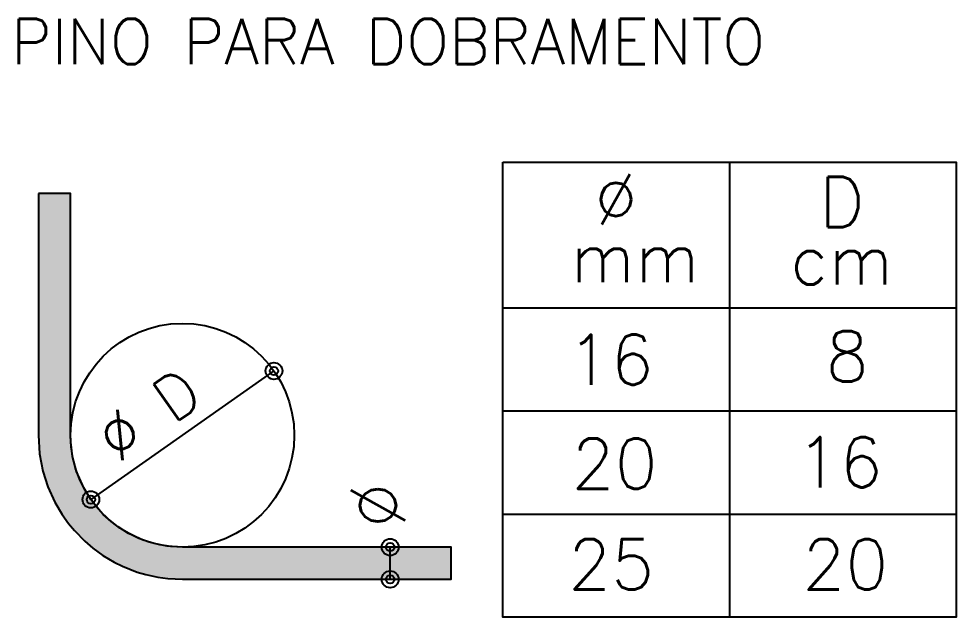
# Model space of a CAD drawing. Extents: x 0 to 84.1, y 0 to 59.4.
# Drawn here: x 65.639 to 70.302, y 11.608 to 14.584 of the extents above; entities that cross this region are included whole.
import ezdxf

# ---------------------------------------------------------------- set-up
doc = ezdxf.new("R2010")
doc.units = 0
for name, color, linetype in [('1', 1, 'CONTINUOUS'), ('2', 2, 'CONTINUOUS'), ('23', 7, 'CONTINUOUS'), ('26', 3, 'CONTINUOUS'), ('3', 3, 'CONTINUOUS')]:
    doc.layers.add(name, color=color, linetype=linetype)
doc.styles.get("Standard").update_dxf_attribs({"font": 'ROMANS.SHX'})

msp = doc.modelspace()

# ---------------------------------------------------------------- linework, layer by layer
at = {"layer": '1', "linetype": 'CONTINUOUS'}
for p, q in [((69.174312, 13.870641), (69.174312, 11.607914)), ((68.046688, 13.147122), (70.301937, 13.147122)), ((66.908118, 12.832445), (65.997303, 12.193187)), ((68.046688, 12.634053), (70.301937, 12.634053)), ((68.046688, 12.120983), (70.301937, 12.120983))]:
    msp.add_line(p, q, dxfattribs=at)
msp.add_lwpolyline([(68.046688, 13.870641), (70.301937, 13.870641), (70.301937, 11.607914), (68.046688, 11.607914), (68.046688, 13.870641)], dxfattribs=at)
at = {"layer": '2', "linetype": 'CONTINUOUS'}
msp.add_circle((66.45271, 12.512816), 0.55638, dxfattribs=at)
at = {"layer": '23', "linetype": 'CONTINUOUS'}
for p, q in [((66.908118, 12.832445), (66.908118, 12.832445)), ((67.486046, 11.796436), (67.486046, 11.956436))]:
    msp.add_line(p, q, dxfattribs=at)
for centre, radius in [((66.908118, 12.832445), 0.041625), ((66.908118, 12.832445), 0.02075), ((65.997303, 12.193187), 0.041625), ((65.997303, 12.193187), 0.02075), ((67.486046, 11.956436), 0.041625), ((67.486046, 11.956436), 0.02075), ((67.486046, 11.796436), 0.041625), ((67.486046, 11.796436), 0.02075)]:
    msp.add_circle(centre, radius, dxfattribs=at)
at = {"layer": '3', "linetype": 'CONTINUOUS'}
msp.add_lwpolyline([(65.736331, 13.714928), (65.736331, 12.512816), (65.742384, 12.419887), (65.758762, 12.334952), (65.784051, 12.255728), (65.818501, 12.179681), (65.854129, 12.119243), (65.886197, 12.074338), (65.915674, 12.038694), (65.966759, 11.986459), (66.007039, 11.951944), (66.057607, 11.915243), (66.113378, 11.881901), (66.154952, 11.861249), (66.227911, 11.832621), (66.270583, 11.819974), (66.331071, 11.806838), (66.380265, 11.800108), (66.45271, 11.796436), (67.789992, 11.796436), (67.789992, 11.956436), (66.45271, 11.956436), (66.376448, 11.961687), (66.311572, 11.974635), (66.258138, 11.991567), (66.185142, 12.024999), (66.133087, 12.057405), (66.083241, 12.096822), (66.044829, 12.134409), (65.997121, 12.193446), (65.961707, 12.25114), (65.926495, 12.332106), (65.906351, 12.4077), (65.897367, 12.478876), (65.896331, 12.512816), (65.896331, 13.714928), (65.736331, 13.714928)], dxfattribs=at)
for points in [[(65.896331, 13.714928), (65.736331, 13.714928), (65.742384, 12.419887)], [(65.736331, 13.714928), (65.736331, 12.512816), (65.742384, 12.419887)], [(65.896331, 13.714928), (65.742384, 12.419887), (65.758762, 12.334952)], [(65.896331, 13.714928), (65.758762, 12.334952), (65.784051, 12.255728)], [(65.896331, 13.714928), (65.784051, 12.255728), (65.818501, 12.179681)], [(65.896331, 13.714928), (65.818501, 12.179681), (65.854129, 12.119243)], [(65.896331, 13.714928), (65.854129, 12.119243), (65.886197, 12.074338)], [(65.896331, 13.714928), (65.886197, 12.074338), (65.896331, 12.512816)], [(65.897367, 12.478876), (65.896331, 12.512816), (65.886197, 12.074338)], [(65.897367, 12.478876), (65.886197, 12.074338), (65.915674, 12.038694)], [(65.906351, 12.4077), (65.897367, 12.478876), (65.915674, 12.038694)], [(65.926495, 12.332106), (65.906351, 12.4077), (65.915674, 12.038694)], [(65.966759, 11.986459), (65.926495, 12.332106), (65.915674, 12.038694)], [(65.966759, 11.986459), (65.961707, 12.25114), (65.926495, 12.332106)], [(65.997121, 12.193446), (65.961707, 12.25114), (65.966759, 11.986459)], [(66.007039, 11.951944), (65.997121, 12.193446), (65.966759, 11.986459)], [(66.044829, 12.134409), (65.997121, 12.193446), (66.007039, 11.951944)], [(66.057607, 11.915243), (66.044829, 12.134409), (66.007039, 11.951944)], [(66.083241, 12.096822), (66.044829, 12.134409), (66.057607, 11.915243)], [(66.113378, 11.881901), (66.083241, 12.096822), (66.057607, 11.915243)], [(66.133087, 12.057405), (66.083241, 12.096822), (66.113378, 11.881901)], [(66.154952, 11.861249), (66.133087, 12.057405), (66.113378, 11.881901)], [(66.185142, 12.024999), (66.133087, 12.057405), (66.154952, 11.861249)], [(66.227911, 11.832621), (66.185142, 12.024999), (66.154952, 11.861249)], [(66.258138, 11.991567), (66.185142, 12.024999), (66.227911, 11.832621)], [(66.270583, 11.819974), (66.258138, 11.991567), (66.227911, 11.832621)], [(66.311572, 11.974635), (66.258138, 11.991567), (66.270583, 11.819974)], [(66.331071, 11.806838), (66.311572, 11.974635), (66.270583, 11.819974)], [(66.376448, 11.961687), (66.311572, 11.974635), (66.331071, 11.806838)], [(66.380265, 11.800108), (66.376448, 11.961687), (66.331071, 11.806838)], [(66.45271, 11.956436), (66.376448, 11.961687), (66.380265, 11.800108)], [(66.45271, 11.956436), (66.380265, 11.800108), (66.45271, 11.796436)], [(66.45271, 11.956436), (66.45271, 11.796436), (67.789992, 11.796436)], [(66.45271, 11.956436), (67.789992, 11.796436), (67.789992, 11.956436)]]:
    msp.add_solid(points, dxfattribs=at)

# ---------------------------------------------------------------- texts
at = {"layer": '1', "linetype": 'CONTINUOUS'}
for s, p in [('%%c', (68.502063, 13.560196)), ('D', (69.620516, 13.547751)), ('mm', (68.38361, 13.273853)), ('cm', (69.474651, 13.262287)), ('16', (68.367471, 12.763419)), ('8', (69.651922, 12.779936)), ('16', (69.506519, 12.253736)), ('20', (68.388008, 12.247143)), ('25', (68.370894, 11.746271)), ('20', (69.536054, 11.745786))]:
    msp.add_text(s, height=0.25, dxfattribs=at).set_placement(p)
for s, height, rotation, p in [('%%c D', 0.22, 35.063, (66.128068, 12.370507)), ('%%c', 0.27, 90, (67.560286, 12.048527))]:
    msp.add_text(s, height=height, rotation=rotation, dxfattribs=at).set_placement(p)
at = {"layer": '26', "linetype": 'CONTINUOUS'}
msp.add_text('PINO PARA DOBRAMENTO', height=0.225, dxfattribs=at).set_placement((65.6, 14.358727))

doc.saveas('drawing.dxf')
